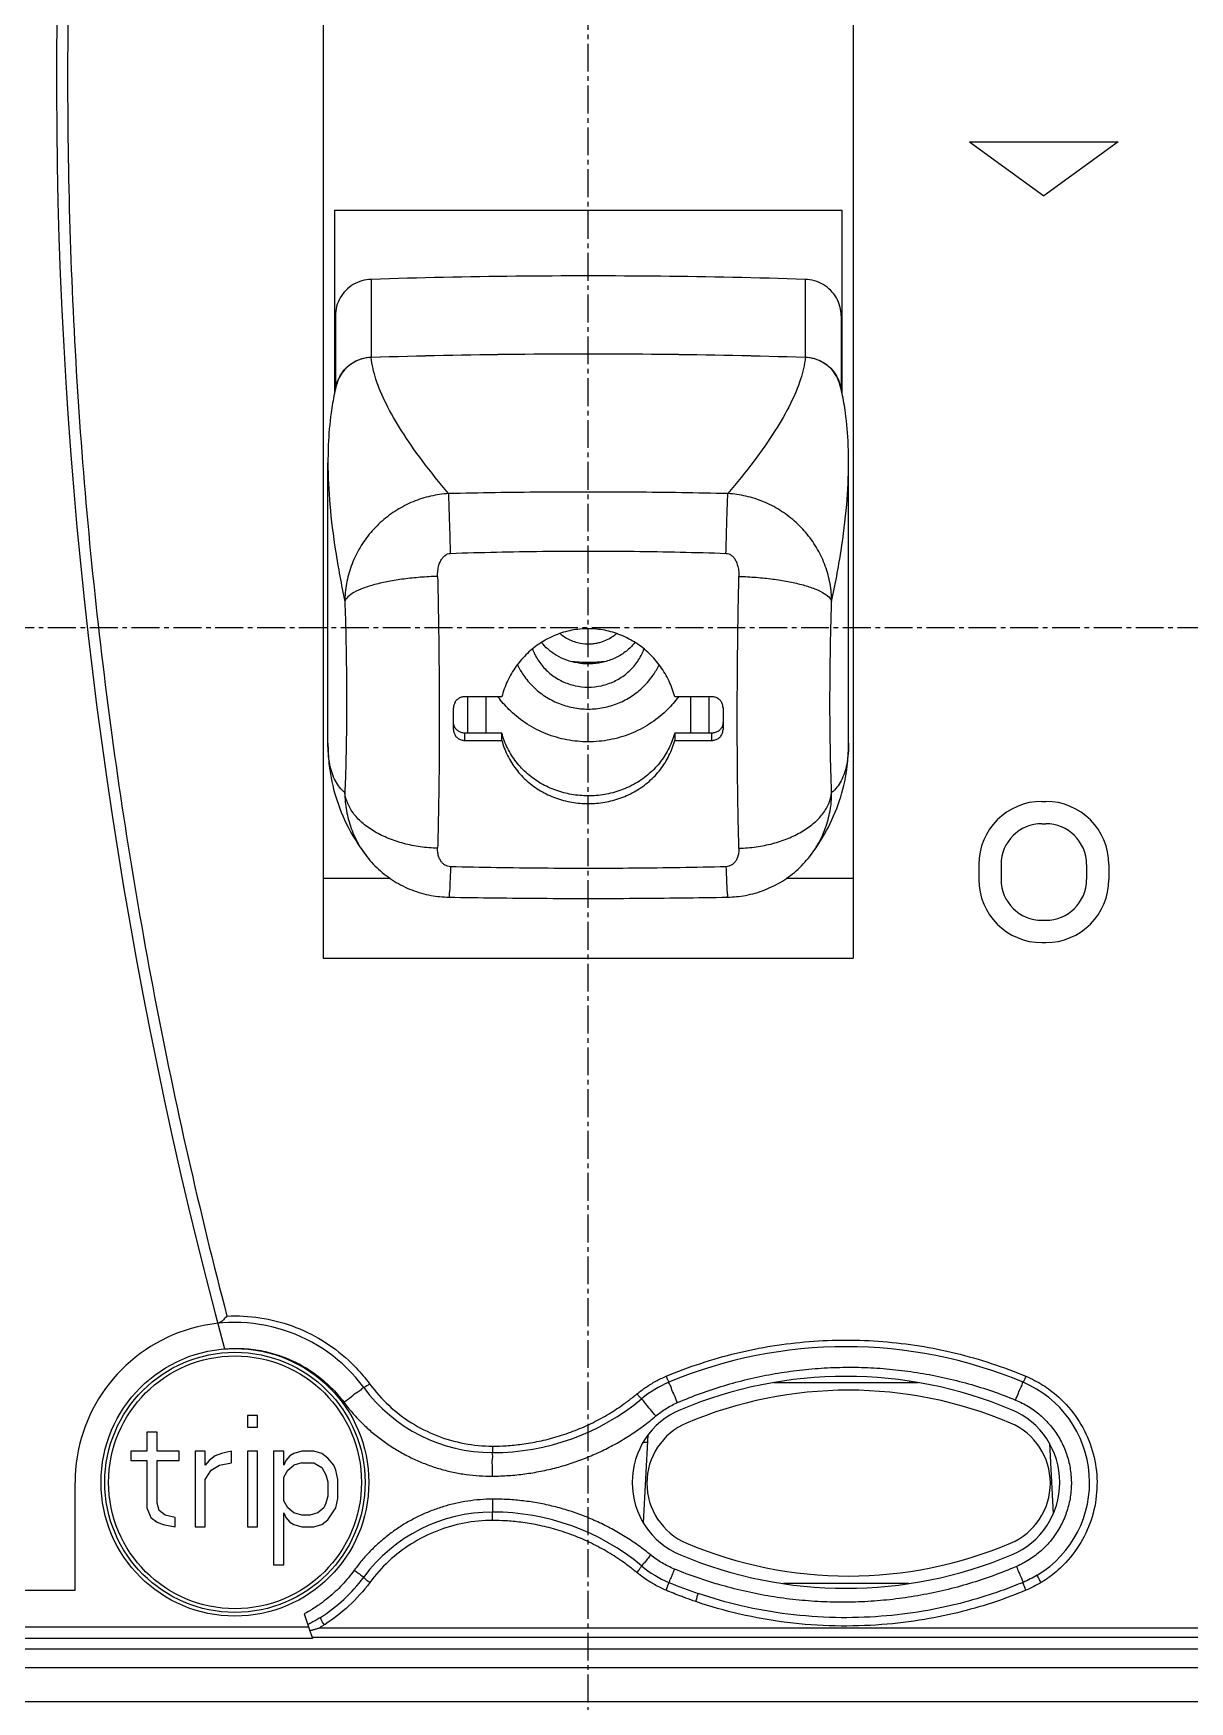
# Model space of a CAD drawing. Extents: x 0 to 193, y 0 to 226.
# Drawn here: x 96.36 to 127.45, y 82.15 to 127.03 of the extents above; entities that cross this region are included whole.
import ezdxf

# ---------------------------------------------------------------- set-up
doc = ezdxf.new("R2010")
doc.units = 0
doc.linetypes.add('AXES2', pattern=[1.125, 0.75, -0.125, 0.125, -0.125])
doc.layers.add('AXE', color=80, linetype='AXES2')

# ---------------------------------------------------------------- blocks, each defined once
blk = doc.blocks.new('trhgkjglyretgerdutdhjfkhg')
for p, q in [((8606.955, -2225.308), (8606.955, -2270.523)), ((8621.205, -2225.308), (8621.205, -2270.523)), ((8624.33, -2248.561), (8628.33, -2248.561)), ((8624.33, -2248.561), (8626.33, -2250.014)), ((8628.33, -2248.561), (8626.33, -2250.014)), ((8607.255, -2250.392), (8607.255, -2255.33)), ((8607.255, -2250.392), (8620.905, -2250.392)), ((8620.905, -2255.33), (8620.905, -2250.392)), ((8607.28, -2253.414), (8607.255, -2253.414)), ((8607.255, -2253.442), (8607.28, -2253.442)), ((8607.28, -2253.237), (8607.28, -2255.224)), ((8620.88, -2253.237), (8620.88, -2255.224)), ((8620.905, -2253.414), (8620.88, -2253.414)), ((8620.88, -2253.442), (8620.905, -2253.442)), ((8607.081, -2264.735), (8607.081, -2257.19)), ((8621.08, -2257.188), (8621.08, -2257.186)), ((8621.08, -2264.734), (8621.08, -2257.189)), ((8610.456, -2264.371), (8610.456, -2263.783)), ((8611.756, -2263.486), (8610.756, -2263.486)), ((8610.83, -2263.486), (8610.83, -2264.463)), ((8611.331, -2264.463), (8611.331, -2263.486)), ((8617.404, -2263.486), (8616.404, -2263.486)), ((8616.83, -2263.486), (8616.83, -2264.463)), ((8617.33, -2264.463), (8617.33, -2263.486)), ((8617.704, -2263.783), (8617.704, -2264.371)), ((8611.756, -2264.463), (8610.756, -2264.463)), ((8610.756, -2264.463), (8610.756, -2264.662)), ((8610.756, -2264.662), (8611.756, -2264.662)), ((8611.756, -2264.662), (8611.756, -2264.463)), ((8617.404, -2264.463), (8616.404, -2264.463)), ((8616.404, -2264.463), (8616.404, -2264.662)), ((8616.404, -2264.662), (8617.404, -2264.662)), ((8617.404, -2264.662), (8617.404, -2264.463)), ((8626.28, -2266.301), (8626.38, -2266.301)), ((8626.28, -2266.901), (8626.38, -2266.901)), ((8608.078, -2267.722), (8608.078, -2267.722)), ((8620.083, -2267.722), (8620.083, -2267.722)), ((8624.58, -2268.001), (8624.58, -2268.401)), ((8625.18, -2268.001), (8625.18, -2268.401)), ((8627.48, -2268.001), (8627.48, -2268.401)), ((8628.08, -2268.001), (8628.08, -2268.401)), ((8608.759, -2268.378), (8606.955, -2268.378)), ((8621.205, -2268.378), (8619.401, -2268.378)), ((8626.28, -2269.501), (8626.38, -2269.501)), ((8606.955, -2270.523), (8621.205, -2270.523)), ((8626.28, -2270.101), (8626.38, -2270.101)), ((8622.953, -2281.942), (8619.068, -2281.942)), ((8622.73, -2281.942), (8622.73, -2281.905)), ((8605.187, -2282.821), (8604.917, -2282.821)), ((8604.917, -2282.821), (8604.917, -2283.14)), ((8605.187, -2283.14), (8605.187, -2282.821)), ((8602.484, -2283.267), (8602.214, -2283.267)), ((8602.214, -2283.267), (8602.214, -2283.778)), ((8602.484, -2283.778), (8602.484, -2283.267)), ((8604.917, -2283.14), (8605.187, -2283.14)), ((8615.679, -2283.547), (8615.555, -2283.547)), ((8615.566, -2285.711), (8615.69, -2283.346)), ((8602.214, -2283.778), (8601.782, -2283.778)), ((8601.782, -2283.778), (8601.782, -2284.033)), ((8603.079, -2283.778), (8602.484, -2283.778)), ((8603.079, -2284.033), (8603.079, -2283.778)), ((8603.782, -2283.778), (8603.511, -2283.778)), ((8603.511, -2283.778), (8603.511, -2285.821)), ((8603.782, -2284.161), (8603.782, -2283.778)), ((8604.052, -2283.906), (8603.89, -2284.033)), ((8604.214, -2283.842), (8604.052, -2283.906)), ((8604.484, -2283.778), (8604.214, -2283.842)), ((8604.484, -2284.097), (8604.484, -2283.778)), ((8605.187, -2283.778), (8604.917, -2283.778)), ((8604.917, -2283.778), (8604.917, -2285.821)), ((8605.187, -2285.821), (8605.187, -2283.778)), ((8605.89, -2283.778), (8605.619, -2283.778)), ((8605.619, -2283.778), (8605.619, -2286.842)), ((8605.89, -2284.161), (8605.89, -2283.778)), ((8606.052, -2283.906), (8605.944, -2284.033)), ((8606.16, -2283.842), (8606.052, -2283.906)), ((8606.376, -2283.778), (8606.16, -2283.842)), ((8606.7, -2283.778), (8606.376, -2283.778)), ((8606.917, -2283.842), (8606.7, -2283.778)), ((8607.079, -2283.97), (8606.917, -2283.842)), ((8607.241, -2284.161), (8607.079, -2283.97)), ((8611.505, -2283.646), (8611.505, -2283.821)), ((8626.483, -2283.577), (8626.582, -2285.466)), ((8601.782, -2284.033), (8602.214, -2284.033)), ((8602.214, -2284.033), (8602.214, -2285.31)), ((8602.484, -2284.033), (8603.079, -2284.033)), ((8602.484, -2285.182), (8602.484, -2284.033)), ((8603.89, -2284.033), (8603.782, -2284.161)), ((8603.782, -2284.544), (8603.944, -2284.289)), ((8603.944, -2284.289), (8604.16, -2284.161)), ((8604.16, -2284.161), (8604.484, -2284.097)), ((8605.944, -2284.033), (8605.89, -2284.161)), ((8605.89, -2284.48), (8605.998, -2284.289)), ((8605.998, -2284.289), (8606.16, -2284.161)), ((8606.376, -2284.097), (8606.16, -2284.161)), ((8606.376, -2284.097), (8606.7, -2284.097)), ((8606.7, -2284.097), (8606.917, -2284.225)), ((8606.917, -2284.225), (8607.025, -2284.416)), ((8607.025, -2284.416), (8607.079, -2284.608)), ((8607.295, -2284.289), (8607.241, -2284.161)), ((8607.349, -2284.544), (8607.295, -2284.289)), ((8600.28, -2287.521), (8600.28, -2284.621)), ((8603.782, -2285.821), (8603.782, -2284.544)), ((8605.89, -2285.118), (8605.89, -2284.48)), ((8607.079, -2284.608), (8607.079, -2284.991)), ((8607.349, -2285.055), (8607.349, -2284.544)), ((8602.214, -2285.31), (8602.322, -2285.565)), ((8602.538, -2285.374), (8602.484, -2285.182)), ((8605.998, -2285.31), (8605.89, -2285.118)), ((8606.16, -2285.438), (8605.998, -2285.31)), ((8606.971, -2285.31), (8606.809, -2285.438)), ((8607.025, -2285.182), (8606.971, -2285.31)), ((8607.079, -2284.991), (8607.025, -2285.182)), ((8607.079, -2285.629), (8607.295, -2285.31)), ((8607.295, -2285.31), (8607.349, -2285.055)), ((8602.322, -2285.565), (8602.484, -2285.693)), ((8602.484, -2285.693), (8602.646, -2285.757)), ((8602.7, -2285.501), (8602.538, -2285.374)), ((8602.646, -2285.757), (8602.971, -2285.821)), ((8602.971, -2285.565), (8602.7, -2285.501)), ((8602.971, -2285.821), (8602.971, -2285.565)), ((8605.89, -2285.438), (8605.944, -2285.565)), ((8605.89, -2286.842), (8605.89, -2285.438)), ((8605.944, -2285.565), (8606.052, -2285.693)), ((8606.052, -2285.693), (8606.16, -2285.757)), ((8606.376, -2285.501), (8606.16, -2285.438)), ((8606.16, -2285.757), (8606.376, -2285.821)), ((8606.592, -2285.501), (8606.376, -2285.501)), ((8606.809, -2285.438), (8606.592, -2285.501)), ((8606.7, -2285.821), (8606.917, -2285.757)), ((8606.917, -2285.757), (8607.079, -2285.629)), ((8611.505, -2285.647), (8611.505, -2285.421)), ((8603.511, -2285.821), (8603.782, -2285.821)), ((8604.917, -2285.821), (8605.187, -2285.821)), ((8606.376, -2285.821), (8606.7, -2285.821)), ((8605.619, -2286.842), (8605.89, -2286.842)), ((8568.999, -2287.521), (8600.28, -2287.521)), ((8622.693, -2287.342), (8619.328, -2287.342)), ((8606.537, -2288.519), (8569.582, -2288.519)), ((8606.661, -2288.819), (8569.582, -2288.819)), ((8658.558, -2288.797), (8606.654, -2288.797)), ((8606.654, -2288.797), (8606.661, -2288.819)), ((8658.558, -2288.541), (8606.84, -2288.541)), ((8569.301, -2289.1), (8658.86, -2289.1)), ((8569.301, -2289.599), (8658.859, -2289.599)), ((8561.83, -2290.521), (8666.33, -2290.521))]:
    blk.add_line(p, q)
for centre, radius in [((8604.58, -2284.621), 3.6), ((8604.58, -2284.621), 3.5), ((8604.582, -2284.621), 3.4)]:
    blk.add_circle(centre, radius)
for centre, radius, start, end in [((8730.78, -2246.921), 131, 167.74789, 195.0927), ((8626.28, -2268.001), 1.7, 90, 180), ((8626.38, -2268.001), 1.7, 0, 90), ((8626.28, -2268.001), 1.1, 90, 180), ((8626.38, -2268.001), 1.1, 0, 90), ((8626.28, -2268.401), 1.7, 180, 270), ((8626.28, -2268.401), 1.1, 180, 270), ((8626.38, -2268.401), 1.1, 270, 0), ((8626.38, -2268.401), 1.7, 270, 0), ((8604.58, -2284.621), 4.3, 36.3718, 180), ((8621.01, -2293.271), 12.3, 67.2271, 112.7729), ((8611.505, -2279.521), 4.3, 216.3718, 270), ((8617.379, -2284.621), 2.919, 112.7729, 129.6671), ((8621.01, -2293.271), 11.5, 67.2271, 112.7729), ((8621.08, -2293.292), 11.15, 66.9971, 113.0029), ((8624.642, -2284.621), 2.919, 301.2321, 67.2271), ((8611.505, -2277.537), 6.284, 270, 309.6671), ((8617.379, -2284.621), 2.119, 112.7729, 247.2271), ((8617.408, -2284.642), 1.753, 113.0029, 246.9971), ((8624.753, -2284.642), 1.753, 293.0029, 66.9971), ((8624.642, -2284.621), 2.119, 292.7729, 67.2271), ((8611.505, -2289.721), 4.3, 90, 143.6282), ((8611.505, -2291.704), 6.284, 50.3329, 90), ((8621.01, -2275.971), 11.5, 247.2271, 292.7729), ((8621.08, -2275.992), 11.15, 246.9971, 293.0029), ((8617.379, -2284.621), 2.919, 230.3329, 247.2271), ((8604.58, -2284.621), 4.3, 302.27, 323.6282), ((8621.01, -2275.971), 12.3, 247.2271, 251.1412), ((8730.78, -2246.921), 131, 198.34937, 198.64294)]:
    blk.add_arc(centre, radius, start, end)
for points, knots in [([(8603.006, -2219.377), (8602.391, -2222.239), (8601.354, -2227.998), (8600.381, -2236.709), (8599.991, -2245.448), (8600.185, -2254.191), (8600.963, -2262.913), (8602.325, -2271.588), (8603.621, -2277.308), (8604.366, -2280.148)], [0, 0, 0, 0, 8.784619, 17.538219, 26.275587, 35.009909, 43.755075, 52.525371, 61.333757, 61.333757, 61.333757, 61.333757]), ([(8608.248, -2252.257), (8608.162, -2252.259), (8607.992, -2252.286), (8607.756, -2252.389), (8607.554, -2252.547), (8607.4, -2252.75), (8607.302, -2252.985), (8607.28, -2253.153), (8607.28, -2253.237)], [0, 0, 0, 0, 0.25612, 0.510972, 0.764267, 1.016285, 1.267624, 1.519346, 1.519346, 1.519346, 1.519346]), ([(8619.913, -2252.257), (8618.617, -2252.216), (8616.025, -2252.161), (8612.136, -2252.161), (8609.543, -2252.216), (8608.248, -2252.257)], [0, 0, 0, 0, 3.888918, 7.777655, 11.666573, 11.666573, 11.666573, 11.666573]), ([(8608.248, -2254.35), (8608.248, -2254.117), (8608.248, -2253.652), (8608.248, -2252.954), (8608.248, -2252.489), (8608.248, -2252.257)], [0, 0, 0, 0, 0.69768, 1.39536, 2.093039, 2.093039, 2.093039, 2.093039]), ([(8619.912, -2252.257), (8619.912, -2252.489), (8619.912, -2252.954), (8619.912, -2253.652), (8619.912, -2254.117), (8619.912, -2254.35)], [0, 0, 0, 0, 0.69768, 1.39536, 2.093039, 2.093039, 2.093039, 2.093039]), ([(8620.88, -2253.237), (8620.88, -2253.153), (8620.858, -2252.985), (8620.761, -2252.75), (8620.606, -2252.547), (8620.404, -2252.389), (8620.168, -2252.286), (8619.998, -2252.259), (8619.913, -2252.257)], [0, 0, 0, 0, 0.251704, 0.503032, 0.755046, 1.008344, 1.263208, 1.519346, 1.519346, 1.519346, 1.519346]), ([(8608.244, -2254.359), (8608.171, -2254.362), (8608.025, -2254.382), (8607.82, -2254.459), (8607.636, -2254.577), (8607.483, -2254.731), (8607.373, -2254.907), (8607.327, -2255.034), (8607.311, -2255.094)], [0, 0, 0, 0, 0.219299, 0.437104, 0.653534, 0.86884, 1.083438, 1.27096, 1.27096, 1.27096, 1.27096]), ([(8607.313, -2255.081), (8607.335, -2255), (8607.4, -2254.843), (8607.554, -2254.64), (8607.756, -2254.482), (8607.992, -2254.379), (8608.162, -2254.352), (8608.248, -2254.35)], [0, 0, 0, 0, 0.251319, 0.503323, 0.756613, 1.011467, 1.267595, 1.267595, 1.267595, 1.267595]), ([(8619.916, -2254.359), (8618.62, -2254.319), (8616.026, -2254.265), (8612.134, -2254.265), (8609.541, -2254.319), (8608.244, -2254.359)], [0, 0, 0, 0, 3.891349, 7.782772, 11.674143, 11.674143, 11.674143, 11.674143]), ([(8610.326, -2258.021), (8610.083, -2257.734), (8609.641, -2257.186), (8609.073, -2256.378), (8608.648, -2255.645), (8608.365, -2254.984), (8608.264, -2254.557), (8608.245, -2254.359)], [0, 0, 0, 0, 1.129232, 2.113266, 2.956934, 3.668569, 4.263125, 4.263125, 4.263125, 4.263125]), ([(8608.248, -2254.35), (8609.543, -2254.309), (8612.136, -2254.254), (8616.025, -2254.254), (8618.617, -2254.309), (8619.913, -2254.35)], [0, 0, 0, 0, 3.888958, 7.777734, 11.666692, 11.666692, 11.666692, 11.666692]), ([(8619.917, -2254.359), (8619.897, -2254.557), (8619.796, -2254.984), (8619.513, -2255.645), (8619.087, -2256.378), (8618.52, -2257.186), (8618.077, -2257.734), (8617.834, -2258.021)], [0, 0, 0, 0, 0.594657, 1.306293, 2.149963, 3.133999, 4.263355, 4.263355, 4.263355, 4.263355]), ([(8619.913, -2254.35), (8619.998, -2254.352), (8620.168, -2254.379), (8620.404, -2254.482), (8620.606, -2254.64), (8620.761, -2254.843), (8620.826, -2255), (8620.847, -2255.081)], [0, 0, 0, 0, 0.25611, 0.510953, 0.764239, 1.016247, 1.267577, 1.267577, 1.267577, 1.267577]), ([(8620.849, -2255.094), (8620.834, -2255.034), (8620.787, -2254.907), (8620.677, -2254.731), (8620.524, -2254.577), (8620.341, -2254.459), (8620.135, -2254.382), (8619.99, -2254.362), (8619.916, -2254.359)], [0, 0, 0, 0, 0.187521, 0.402119, 0.617425, 0.833855, 1.05166, 1.270981, 1.270981, 1.270981, 1.270981]), ([(8607.256, -2255.327), (8607.219, -2255.499), (8607.14, -2255.958), (8607.089, -2256.582), (8607.081, -2257.03), (8607.081, -2257.189)], [0, 0, 0, 0, 0.527987, 1.396774, 1.873515, 1.873515, 1.873515, 1.873515]), ([(8621.08, -2257.187), (8621.08, -2257.028), (8621.071, -2256.58), (8621.021, -2255.956), (8620.942, -2255.498), (8620.904, -2255.326)], [0, 0, 0, 0, 0.476842, 1.344774, 1.872272, 1.872272, 1.872272, 1.872272]), ([(8607.081, -2257.189), (8607.081, -2257.566), (8607.121, -2258.36), (8607.278, -2259.609), (8607.44, -2260.474), (8607.535, -2260.927)], [0, 0, 0, 0, 1.1302, 2.382865, 3.77156, 3.77156, 3.77156, 3.77156]), ([(8620.625, -2260.927), (8620.721, -2260.474), (8620.883, -2259.608), (8621.04, -2258.36), (8621.08, -2257.565), (8621.08, -2257.188)], [0, 0, 0, 0, 1.388569, 2.64124, 3.771452, 3.771452, 3.771452, 3.771452]), ([(8610.326, -2258.021), (8610.163, -2258.031), (8609.837, -2258.077), (8609.365, -2258.228), (8608.924, -2258.454), (8608.526, -2258.75), (8608.182, -2259.107), (8607.902, -2259.515), (8607.694, -2259.964), (8607.566, -2260.439), (8607.536, -2260.765), (8607.535, -2260.927)], [0, 0, 0, 0, 0.491164, 0.983883, 1.477785, 1.971462, 2.46483, 2.958319, 3.450422, 3.941132, 4.42768, 4.42768, 4.42768, 4.42768]), ([(8617.834, -2258.021), (8617, -2258.002), (8615.332, -2257.977), (8612.829, -2257.977), (8611.16, -2258.002), (8610.326, -2258.021)], [0, 0, 0, 0, 2.502723, 5.005482, 7.508204, 7.508204, 7.508204, 7.508204]), ([(8610.377, -2259.628), (8610.374, -2259.501), (8610.368, -2259.259), (8610.358, -2258.917), (8610.349, -2258.617), (8610.341, -2258.366), (8610.334, -2258.173), (8610.329, -2258.065), (8610.326, -2258.021)], [0, 0, 0, 0, 0.381532, 0.724782, 1.027538, 1.281396, 1.476774, 1.607125, 1.607125, 1.607125, 1.607125]), ([(8617.783, -2259.628), (8617.786, -2259.499), (8617.793, -2259.257), (8617.802, -2258.915), (8617.811, -2258.616), (8617.82, -2258.366), (8617.827, -2258.173), (8617.832, -2258.065), (8617.834, -2258.021)], [0, 0, 0, 0, 0.385203, 0.726833, 1.028239, 1.281612, 1.476865, 1.607121, 1.607121, 1.607121, 1.607121]), ([(8620.625, -2260.927), (8620.625, -2260.765), (8620.595, -2260.439), (8620.467, -2259.964), (8620.259, -2259.515), (8619.978, -2259.107), (8619.634, -2258.75), (8619.235, -2258.454), (8618.794, -2258.227), (8618.324, -2258.077), (8617.997, -2258.031), (8617.834, -2258.021)], [0, 0, 0, 0, 0.485717, 0.976523, 1.468878, 1.962687, 2.456353, 2.950217, 3.444102, 3.936512, 4.426636, 4.426636, 4.426636, 4.426636]), ([(8610.029, -2260.248), (8610.028, -2260.195), (8610.032, -2260.094), (8610.06, -2259.956), (8610.102, -2259.845), (8610.154, -2259.757), (8610.217, -2259.687), (8610.293, -2259.64), (8610.351, -2259.629), (8610.377, -2259.628)], [0, 0, 0, 0, 0.161065, 0.3013534, 0.4191599, 0.5163866, 0.6052558, 0.6995118, 0.7790677, 0.7790677, 0.7790677, 0.7790677]), ([(8610.377, -2259.628), (8611.2, -2259.601), (8612.846, -2259.565), (8615.315, -2259.565), (8616.961, -2259.601), (8617.783, -2259.628)], [0, 0, 0, 0, 2.468898, 4.937873, 7.406771, 7.406771, 7.406771, 7.406771]), ([(8617.783, -2259.628), (8617.81, -2259.629), (8617.869, -2259.641), (8617.945, -2259.689), (8618.008, -2259.759), (8618.06, -2259.847), (8618.101, -2259.959), (8618.128, -2260.095), (8618.133, -2260.195), (8618.132, -2260.248)], [0, 0, 0, 0, 0.0810268, 0.1765034, 0.2651406, 0.3626497, 0.4802444, 0.6196479, 0.7785769, 0.7785769, 0.7785769, 0.7785769]), ([(8610.029, -2260.248), (8609.873, -2260.253), (8609.57, -2260.269), (8609.13, -2260.315), (8608.723, -2260.379), (8608.358, -2260.459), (8608.044, -2260.555), (8607.796, -2260.664), (8607.62, -2260.779), (8607.547, -2260.88), (8607.535, -2260.927)], [0, 0, 0, 0, 0.466326, 0.912058, 1.324926, 1.702658, 2.033233, 2.306372, 2.513872, 2.660628, 2.660628, 2.660628, 2.660628]), ([(8610.029, -2260.248), (8610.037, -2260.609), (8610.052, -2261.337), (8610.066, -2262.432), (8610.074, -2263.527), (8610.074, -2264.603), (8610.067, -2265.641), (8610.052, -2266.623), (8610.037, -2267.257), (8610.029, -2267.562)], [0, 0, 0, 0, 1.082535, 2.184219, 3.285557, 4.36753, 5.411454, 6.399322, 7.314122, 7.314122, 7.314122, 7.314122]), ([(8618.132, -2267.561), (8618.123, -2267.257), (8618.108, -2266.623), (8618.094, -2265.641), (8618.087, -2264.603), (8618.087, -2263.527), (8618.094, -2262.432), (8618.109, -2261.337), (8618.123, -2260.609), (8618.132, -2260.248)], [0, 0, 0, 0, 0.914414, 1.902283, 2.946208, 4.02818, 5.129519, 6.231202, 7.31421, 7.31421, 7.31421, 7.31421]), ([(8618.132, -2260.248), (8618.287, -2260.253), (8618.591, -2260.269), (8619.03, -2260.315), (8619.438, -2260.379), (8619.803, -2260.459), (8620.116, -2260.555), (8620.365, -2260.664), (8620.54, -2260.779), (8620.614, -2260.88), (8620.625, -2260.927)], [0, 0, 0, 0, 0.466325, 0.912056, 1.324924, 1.702656, 2.03323, 2.306369, 2.51387, 2.660616, 2.660616, 2.660616, 2.660616]), ([(8607.535, -2260.927), (8607.545, -2261.224), (8607.562, -2261.821), (8607.577, -2262.719), (8607.582, -2263.61), (8607.577, -2264.474), (8607.562, -2265.289), (8607.545, -2265.814), (8607.535, -2266.065)], [0, 0, 0, 0, 0.889013, 1.793774, 2.692359, 3.563073, 4.38491, 5.13867, 5.13867, 5.13867, 5.13867]), ([(8620.625, -2266.064), (8620.615, -2265.814), (8620.598, -2265.289), (8620.583, -2264.474), (8620.578, -2263.61), (8620.584, -2262.719), (8620.599, -2261.821), (8620.616, -2261.223), (8620.625, -2260.927)], [0, 0, 0, 0, 0.753084, 1.574921, 2.445635, 3.34422, 4.248982, 5.138793, 5.138793, 5.138793, 5.138793]), ([(8614.08, -2261.656), (8613.932, -2261.656), (8613.632, -2261.685), (8613.198, -2261.815), (8612.793, -2262.026), (8612.433, -2262.311), (8612.131, -2262.659), (8611.898, -2263.054), (8611.794, -2263.34), (8611.756, -2263.486)], [0, 0, 0, 0, 0.444505, 0.897255, 1.350445, 1.806726, 2.266545, 2.725269, 3.175168, 3.175168, 3.175168, 3.175168]), ([(8613.322, -2261.785), (8613.36, -2261.818), (8613.489, -2261.915), (8613.742, -2262.032), (8613.968, -2262.065), (8614.081, -2262.065)], [0, 0, 0, 0, 0.1485949, 0.4853072, 0.823392, 0.823392, 0.823392, 0.823392]), ([(8616.404, -2263.486), (8616.367, -2263.342), (8616.264, -2263.056), (8616.032, -2262.662), (8615.73, -2262.314), (8615.37, -2262.028), (8614.964, -2261.815), (8614.529, -2261.685), (8614.229, -2261.656), (8614.08, -2261.656)], [0, 0, 0, 0, 0.446337, 0.90368, 1.363852, 1.821473, 2.276269, 2.730345, 3.17517, 3.17517, 3.17517, 3.17517]), ([(8614.419, -2262.015), (8614.478, -2261.997), (8614.594, -2261.951), (8614.733, -2261.869), (8614.811, -2261.809), (8614.839, -2261.785)], [0, 0, 0, 0, 0.1862271, 0.3719959, 0.4820704, 0.4820704, 0.4820704, 0.4820704]), ([(8612.579, -2262.201), (8612.597, -2262.249), (8612.663, -2262.403), (8612.819, -2262.646), (8613.075, -2262.896), (8613.381, -2263.085), (8613.721, -2263.201), (8613.961, -2263.228), (8614.08, -2263.228)], [0, 0, 0, 0, 0.150841, 0.504044, 0.858793, 1.215081, 1.572599, 1.930797, 1.930797, 1.930797, 1.930797]), ([(8614.08, -2262.603), (8613.982, -2262.603), (8613.785, -2262.586), (8613.498, -2262.512), (8613.231, -2262.387), (8613.003, -2262.223), (8612.876, -2262.091), (8612.823, -2262.025)], [0, 0, 0, 0, 0.294307, 0.590256, 0.884542, 1.174096, 1.428911, 1.428911, 1.428911, 1.428911]), ([(8614.08, -2262.064), (8614.118, -2262.064), (8614.195, -2262.061), (8614.308, -2262.044), (8614.382, -2262.026), (8614.419, -2262.015)], [0, 0, 0, 0, 0.1143712, 0.2286993, 0.3429397, 0.3429397, 0.3429397, 0.3429397]), ([(8615.337, -2262.025), (8615.31, -2262.059), (8615.246, -2262.131), (8615.137, -2262.234), (8615.008, -2262.331), (8614.867, -2262.415), (8614.718, -2262.484), (8614.562, -2262.538), (8614.403, -2262.576), (8614.242, -2262.598), (8614.134, -2262.603), (8614.08, -2262.603)], [0, 0, 0, 0, 0.13061, 0.288555, 0.449937, 0.61369, 0.778656, 0.943038, 1.106421, 1.268912, 1.430199, 1.430199, 1.430199, 1.430199]), ([(8614.08, -2263.228), (8614.2, -2263.228), (8614.439, -2263.201), (8614.78, -2263.085), (8615.086, -2262.896), (8615.341, -2262.646), (8615.497, -2262.403), (8615.564, -2262.249), (8615.582, -2262.202)], [0, 0, 0, 0, 0.358198, 0.715716, 1.072004, 1.426753, 1.779956, 1.930696, 1.930696, 1.930696, 1.930696]), ([(8612.175, -2262.624), (8612.22, -2262.721), (8612.342, -2262.932), (8612.586, -2263.224), (8612.906, -2263.481), (8613.271, -2263.672), (8613.668, -2263.79), (8613.943, -2263.817), (8614.08, -2263.817)], [0, 0, 0, 0, 0.321522, 0.727788, 1.135642, 1.545168, 1.956257, 2.368628, 2.368628, 2.368628, 2.368628]), ([(8614.08, -2263.817), (8614.218, -2263.817), (8614.493, -2263.79), (8614.889, -2263.672), (8615.254, -2263.481), (8615.574, -2263.224), (8615.819, -2262.932), (8615.94, -2262.721), (8615.986, -2262.624)], [0, 0, 0, 0, 0.412386, 0.823485, 1.233018, 1.640874, 2.047138, 2.368575, 2.368575, 2.368575, 2.368575]), ([(8610.497, -2263.634), (8610.486, -2263.652), (8610.465, -2263.7), (8610.456, -2263.752), (8610.456, -2263.783)], [0, 0, 0, 0, 0.0625015, 0.1551995, 0.1551995, 0.1551995, 0.1551995]), ([(8610.756, -2263.486), (8610.725, -2263.486), (8610.662, -2263.496), (8610.577, -2263.538), (8610.525, -2263.591), (8610.502, -2263.625), (8610.497, -2263.634)], [0, 0, 0, 0, 0.0935444, 0.1876523, 0.2809224, 0.3120724, 0.3120724, 0.3120724, 0.3120724]), ([(8616.47, -2263.536), (8616.38, -2263.653), (8616.152, -2263.906), (8615.731, -2264.236), (8615.216, -2264.5), (8614.659, -2264.663), (8614.08, -2264.717), (8613.502, -2264.663), (8612.945, -2264.5), (8612.429, -2264.236), (8612.009, -2263.906), (8611.781, -2263.653), (8611.69, -2263.536)], [0, 0, 0, 0, 0.443373, 1.017674, 1.593561, 2.170669, 2.748457, 3.326246, 3.903358, 4.479252, 5.053562, 5.49696, 5.49696, 5.49696, 5.49696]), ([(8617.704, -2263.783), (8617.704, -2263.752), (8617.694, -2263.689), (8617.651, -2263.605), (8617.583, -2263.538), (8617.498, -2263.495), (8617.435, -2263.486), (8617.404, -2263.486)], [0, 0, 0, 0, 0.0926518, 0.1862386, 0.2795335, 0.3734709, 0.4670129, 0.4670129, 0.4670129, 0.4670129]), ([(8610.497, -2264.318), (8610.486, -2264.301), (8610.465, -2264.254), (8610.456, -2264.203), (8610.456, -2264.173)], [0, 0, 0, 0, 0.0614636, 0.1524317, 0.1524317, 0.1524317, 0.1524317]), ([(8617.704, -2264.173), (8617.704, -2264.203), (8617.696, -2264.254), (8617.674, -2264.301), (8617.664, -2264.318)], [0, 0, 0, 0, 0.0912522, 0.152712, 0.152712, 0.152712, 0.152712]), ([(8610.456, -2264.371), (8610.456, -2264.401), (8610.466, -2264.463), (8610.51, -2264.545), (8610.578, -2264.611), (8610.663, -2264.652), (8610.725, -2264.662), (8610.756, -2264.662)], [0, 0, 0, 0, 0.0911569, 0.1832129, 0.2753921, 0.3688217, 0.4623011, 0.4623011, 0.4623011, 0.4623011]), ([(8610.756, -2264.463), (8610.725, -2264.463), (8610.662, -2264.453), (8610.578, -2264.412), (8610.525, -2264.361), (8610.502, -2264.327), (8610.497, -2264.318)], [0, 0, 0, 0, 0.0936343, 0.1870805, 0.2791435, 0.3098157, 0.3098157, 0.3098157, 0.3098157]), ([(8616.404, -2264.463), (8616.367, -2264.6), (8616.266, -2264.87), (8616.036, -2265.241), (8615.732, -2265.564), (8615.367, -2265.826), (8614.958, -2266.015), (8614.52, -2266.129), (8614.074, -2266.165), (8613.632, -2266.127), (8613.204, -2266.015), (8612.802, -2265.83), (8612.438, -2265.572), (8612.13, -2265.249), (8611.896, -2264.874), (8611.793, -2264.601), (8611.756, -2264.463)], [0, 0, 0, 0, 0.424214, 0.859548, 1.303264, 1.745291, 2.199116, 2.647913, 3.095021, 3.536784, 3.972702, 4.415664, 4.855625, 5.303267, 5.744832, 6.173143, 6.173143, 6.173143, 6.173143]), ([(8611.756, -2264.662), (8611.794, -2264.801), (8611.896, -2265.074), (8612.128, -2265.447), (8612.432, -2265.77), (8612.793, -2266.03), (8613.199, -2266.221), (8613.633, -2266.335), (8613.932, -2266.361), (8614.08, -2266.361)], [0, 0, 0, 0, 0.431183, 0.869103, 1.310001, 1.752309, 2.197666, 2.647917, 3.092304, 3.092304, 3.092304, 3.092304]), ([(8614.08, -2266.361), (8614.228, -2266.361), (8614.527, -2266.335), (8614.96, -2266.221), (8615.365, -2266.032), (8615.726, -2265.773), (8616.03, -2265.451), (8616.263, -2265.077), (8616.367, -2264.802), (8616.404, -2264.662)], [0, 0, 0, 0, 0.444069, 0.893015, 1.336831, 1.777888, 2.21847, 2.657697, 3.092299, 3.092299, 3.092299, 3.092299]), ([(8617.664, -2264.318), (8617.658, -2264.327), (8617.636, -2264.361), (8617.583, -2264.412), (8617.498, -2264.454), (8617.435, -2264.463), (8617.404, -2264.463)], [0, 0, 0, 0, 0.0306608, 0.1227574, 0.2162544, 0.309535, 0.309535, 0.309535, 0.309535]), ([(8617.404, -2264.662), (8617.435, -2264.662), (8617.498, -2264.652), (8617.583, -2264.611), (8617.651, -2264.545), (8617.694, -2264.463), (8617.704, -2264.401), (8617.704, -2264.371)], [0, 0, 0, 0, 0.0934818, 0.1870805, 0.2792342, 0.371099, 0.4623012, 0.4623012, 0.4623012, 0.4623012]), ([(8607.535, -2266.065), (8607.432, -2265.98), (8607.25, -2265.743), (8607.105, -2265.277), (8607.081, -2264.928), (8607.081, -2264.736)], [0, 0, 0, 0, 0.402127, 0.869328, 1.444983, 1.444983, 1.444983, 1.444983]), ([(8607.081, -2264.795), (8607.083, -2264.98), (8607.112, -2265.447), (8607.269, -2266.196), (8607.598, -2266.997), (8607.908, -2267.491), (8608.078, -2267.722)], [0, 0, 0, 0, 0.55569, 1.400932, 2.280668, 3.14092, 3.14092, 3.14092, 3.14092]), ([(8620.083, -2267.722), (8620.253, -2267.491), (8620.562, -2266.997), (8620.892, -2266.195), (8621.049, -2265.446), (8621.077, -2264.979), (8621.08, -2264.794)], [0, 0, 0, 0, 0.859821, 1.740253, 2.586101, 3.142193, 3.142193, 3.142193, 3.142193]), ([(8621.08, -2264.735), (8621.08, -2264.927), (8621.056, -2265.276), (8620.911, -2265.742), (8620.729, -2265.979), (8620.625, -2266.064)], [0, 0, 0, 0, 0.575585, 1.042783, 1.444948, 1.444948, 1.444948, 1.444948]), ([(8610.029, -2267.562), (8609.873, -2267.558), (8609.567, -2267.533), (8609.125, -2267.444), (8608.715, -2267.31), (8608.346, -2267.132), (8608.028, -2266.912), (8607.775, -2266.657), (8607.602, -2266.372), (8607.546, -2266.165), (8607.535, -2266.064)], [0, 0, 0, 0, 0.467214, 0.919411, 1.348959, 1.759099, 2.144205, 2.501696, 2.830336, 3.133839, 3.133839, 3.133839, 3.133839]), ([(8607.535, -2266.065), (8607.536, -2266.229), (8607.565, -2266.558), (8607.693, -2267.033), (8607.874, -2267.421), (8608.019, -2267.641), (8608.078, -2267.722)], [0, 0, 0, 0, 0.492198, 0.983366, 1.470801, 1.770408, 1.770408, 1.770408, 1.770408]), ([(8618.132, -2267.562), (8618.287, -2267.558), (8618.594, -2267.533), (8619.036, -2267.444), (8619.446, -2267.31), (8619.815, -2267.132), (8620.132, -2266.912), (8620.385, -2266.657), (8620.559, -2266.372), (8620.615, -2266.165), (8620.625, -2266.064)], [0, 0, 0, 0, 0.467215, 0.919412, 1.348961, 1.759101, 2.144207, 2.501698, 2.830338, 3.133864, 3.133864, 3.133864, 3.133864]), ([(8620.083, -2267.722), (8620.142, -2267.641), (8620.286, -2267.421), (8620.468, -2267.033), (8620.595, -2266.557), (8620.625, -2266.229), (8620.625, -2266.064)], [0, 0, 0, 0, 0.299739, 0.786925, 1.278014, 1.771095, 1.771095, 1.771095, 1.771095]), ([(8608.078, -2267.722), (8608.081, -2267.726), (8608.188, -2267.871), (8608.429, -2268.138), (8608.854, -2268.461), (8609.333, -2268.7), (8609.833, -2268.841), (8610.172, -2268.875), (8610.333, -2268.878)], [0, 0, 0, 0, 0.013877, 0.542383, 1.07235, 1.60501, 2.140253, 2.621736, 2.621736, 2.621736, 2.621736]), ([(8610.377, -2268.059), (8610.351, -2268.058), (8610.294, -2268.049), (8610.217, -2268.012), (8610.153, -2267.956), (8610.101, -2267.886), (8610.06, -2267.797), (8610.032, -2267.686), (8610.028, -2267.605), (8610.029, -2267.562)], [0, 0, 0, 0, 0.080404, 0.1708591, 0.2499662, 0.3331538, 0.4304137, 0.5439252, 0.6733914, 0.6733914, 0.6733914, 0.6733914]), ([(8618.132, -2267.561), (8618.133, -2267.605), (8618.128, -2267.687), (8618.1, -2267.799), (8618.058, -2267.888), (8618.006, -2267.958), (8617.941, -2268.013), (8617.866, -2268.049), (8617.809, -2268.058), (8617.783, -2268.059)], [0, 0, 0, 0, 0.1312017, 0.2454478, 0.3429358, 0.4259673, 0.5054034, 0.5948228, 0.6737852, 0.6737852, 0.6737852, 0.6737852]), ([(8617.828, -2268.878), (8617.99, -2268.875), (8618.33, -2268.841), (8618.831, -2268.698), (8619.309, -2268.459), (8619.733, -2268.137), (8619.973, -2267.87), (8620.08, -2267.725), (8620.083, -2267.722)], [0, 0, 0, 0, 0.485707, 1.020462, 1.552542, 2.081869, 2.609734, 2.621678, 2.621678, 2.621678, 2.621678]), ([(8610.377, -2268.059), (8610.374, -2268.154), (8610.369, -2268.328), (8610.356, -2268.547), (8610.356, -2268.73), (8610.333, -2268.801), (8610.344, -2268.88), (8610.333, -2268.878)], [0, 0, 0, 0, 0.2877023, 0.5138159, 0.6815845, 0.7856817, 0.8210586, 0.8210586, 0.8210586, 0.8210586]), ([(8617.783, -2268.059), (8616.96, -2268.08), (8615.315, -2268.107), (8612.846, -2268.107), (8611.2, -2268.08), (8610.377, -2268.059)], [0, 0, 0, 0, 2.468674, 4.937649, 7.406323, 7.406323, 7.406323, 7.406323]), ([(8617.783, -2268.059), (8617.786, -2268.154), (8617.791, -2268.327), (8617.804, -2268.546), (8617.804, -2268.73), (8617.827, -2268.801), (8617.816, -2268.881), (8617.828, -2268.878)], [0, 0, 0, 0, 0.285109, 0.5125566, 0.6812385, 0.7856127, 0.8210576, 0.8210576, 0.8210576, 0.8210576]), ([(8610.333, -2268.878), (8611.161, -2268.893), (8612.832, -2268.913), (8615.331, -2268.913), (8617.001, -2268.893), (8617.828, -2268.878)], [0, 0, 0, 0, 2.484794, 5.014654, 7.495422, 7.495422, 7.495422, 7.495422]), ([(8604.366, -2280.148), (8604.334, -2280.181), (8604.278, -2280.24), (8604.206, -2280.306), (8604.159, -2280.341), (8604.139, -2280.343)], [0, 0, 0, 0, 0.1385935, 0.241239, 0.3015155, 0.3015155, 0.3015155, 0.3015155]), ([(8604.366, -2280.148), (8604.661, -2280.134), (8605.258, -2280.164), (8606.125, -2280.385), (8606.935, -2280.773), (8607.567, -2281.25), (8607.905, -2281.606), (8608.028, -2281.752)], [0, 0, 0, 0, 0.88722, 1.778182, 2.66895, 3.562949, 4.136829, 4.136829, 4.136829, 4.136829]), ([(8616.172, -2281.768), (8616.784, -2281.511), (8618.048, -2281.095), (8620.016, -2280.78), (8622.006, -2280.78), (8623.974, -2281.095), (8625.237, -2281.512), (8625.849, -2281.768)], [0, 0, 0, 0, 1.990472, 3.973668, 5.954454, 7.93729, 9.926485, 9.926485, 9.926485, 9.926485]), ([(8604.29, -2281.031), (8604.38, -2281.023), (8604.557, -2281.014), (8604.821, -2281.019), (8605.081, -2281.044), (8605.339, -2281.087), (8605.594, -2281.149), (8605.843, -2281.229), (8606.087, -2281.327), (8606.322, -2281.442), (8606.549, -2281.575), (8606.766, -2281.723), (8606.971, -2281.887), (8607.164, -2282.066), (8607.344, -2282.258), (8607.455, -2282.395), (8607.507, -2282.465)], [0, 0, 0, 0, 0.269793, 0.530879, 0.792147, 1.053598, 1.315232, 1.577048, 1.839046, 2.101224, 2.36358, 2.626111, 2.888815, 3.151687, 3.414724, 3.67792, 3.67792, 3.67792, 3.67792]), ([(8616.479, -2282.476), (8616.682, -2282.388), (8617.095, -2282.225), (8617.726, -2282.014), (8618.369, -2281.841), (8619.021, -2281.704), (8619.68, -2281.604), (8620.344, -2281.542), (8621.01, -2281.518), (8621.678, -2281.532), (8622.343, -2281.584), (8623.005, -2281.673), (8623.661, -2281.8), (8624.309, -2281.964), (8624.948, -2282.164), (8625.365, -2282.321), (8625.571, -2282.406)], [0, 0, 0, 0, 0.664839, 1.330024, 1.995534, 2.661364, 3.3275, 3.993935, 4.660663, 5.327681, 5.994988, 6.662585, 7.330478, 7.998669, 8.667178, 9.336012, 9.336012, 9.336012, 9.336012]), ([(8607.507, -2282.465), (8607.575, -2282.414), (8607.699, -2282.327), (8607.869, -2282.181), (8607.97, -2282.148), (8608.033, -2282.057), (8608.043, -2282.071)], [0, 0, 0, 0, 0.2544756, 0.4702093, 0.61436, 0.665006, 0.665006, 0.665006, 0.665006]), ([(8608.204, -2281.976), (8608.178, -2281.994), (8608.131, -2282.029), (8608.086, -2282.05), (8608.048, -2282.078), (8608.043, -2282.071)], [0, 0, 0, 0, 0.0940344, 0.1619074, 0.1880515, 0.1880515, 0.1880515, 0.1880515]), ([(8608.204, -2281.976), (8608.355, -2282.181), (8608.698, -2282.566), (8609.31, -2283.037), (8610, -2283.385), (8610.74, -2283.598), (8611.251, -2283.645), (8611.505, -2283.646)], [0, 0, 0, 0, 0.766129, 1.53478, 2.304087, 3.070477, 3.832737, 3.832737, 3.832737, 3.832737]), ([(8615.634, -2282.059), (8615.676, -2282.031), (8615.805, -2281.948), (8615.94, -2281.876), (8616.031, -2281.831)], [0, 0, 0, 0, 0.1527971, 0.4586325, 0.4586325, 0.4586325, 0.4586325]), ([(8616.172, -2281.768), (8616.184, -2281.796), (8616.203, -2281.85), (8616.232, -2281.886), (8616.242, -2281.933), (8616.249, -2281.929)], [0, 0, 0, 0, 0.0906839, 0.1552832, 0.1789866, 0.1789866, 0.1789866, 0.1789866]), ([(8616.479, -2282.476), (8616.449, -2282.407), (8616.399, -2282.281), (8616.308, -2282.104), (8616.301, -2282.009), (8616.235, -2281.935), (8616.249, -2281.929)], [0, 0, 0, 0, 0.2269262, 0.4193045, 0.5478502, 0.5930232, 0.5930232, 0.5930232, 0.5930232]), ([(8625.571, -2282.406), (8625.596, -2282.345), (8625.645, -2282.237), (8625.699, -2282.072), (8625.753, -2282.01), (8625.759, -2281.924), (8625.771, -2281.929)], [0, 0, 0, 0, 0.1977162, 0.3653315, 0.4773304, 0.5166841, 0.5166841, 0.5166841, 0.5166841]), ([(8625.849, -2281.768), (8625.837, -2281.796), (8625.817, -2281.85), (8625.789, -2281.886), (8625.779, -2281.933), (8625.771, -2281.93)], [0, 0, 0, 0, 0.090702, 0.1553189, 0.1790309, 0.1790309, 0.1790309, 0.1790309]), ([(8626.081, -2281.878), (8626.231, -2281.955), (8626.59, -2282.181), (8627.082, -2282.654), (8627.491, -2283.304), (8627.731, -2284.032), (8627.788, -2284.797), (8627.658, -2285.554), (8627.349, -2286.257), (8626.932, -2286.797), (8626.61, -2287.073), (8626.473, -2287.173)], [0, 0, 0, 0, 0.505184, 1.266809, 2.026835, 2.786186, 3.545738, 4.30559, 5.065813, 5.826949, 6.333033, 6.333033, 6.333033, 6.333033]), ([(8607.507, -2282.465), (8607.579, -2282.56), (8607.729, -2282.746), (8607.973, -2283.008), (8608.235, -2283.252), (8608.514, -2283.476), (8608.808, -2283.679), (8609.115, -2283.86), (8609.434, -2284.018), (8609.764, -2284.154), (8610.102, -2284.265), (8610.447, -2284.351), (8610.797, -2284.412), (8611.15, -2284.448), (8611.387, -2284.455), (8611.505, -2284.454)], [0, 0, 0, 0, 0.357884, 0.71578, 1.073243, 1.430421, 1.787273, 2.143818, 2.500055, 2.855988, 3.211617, 3.566944, 3.921968, 4.276687, 4.63106, 4.63106, 4.63106, 4.63106]), ([(8611.505, -2283.646), (8611.628, -2283.646), (8611.892, -2283.638), (8612.312, -2283.597), (8612.77, -2283.519), (8613.249, -2283.397), (8613.731, -2283.231), (8614.199, -2283.024), (8614.637, -2282.784), (8614.994, -2282.55), (8615.201, -2282.394), (8615.278, -2282.333)], [0, 0, 0, 0, 0.368519, 0.793953, 1.262613, 1.760786, 2.274687, 2.790501, 3.294466, 3.772945, 4.069499, 4.069499, 4.069499, 4.069499]), ([(8615.388, -2282.244), (8615.408, -2282.267), (8615.444, -2282.313), (8615.482, -2282.341), (8615.51, -2282.379), (8615.516, -2282.374)], [0, 0, 0, 0, 0.0921415, 0.1581802, 0.183074, 0.183074, 0.183074, 0.183074]), ([(8615.899, -2282.836), (8615.849, -2282.777), (8615.765, -2282.67), (8615.624, -2282.525), (8615.589, -2282.436), (8615.504, -2282.384), (8615.516, -2282.374)], [0, 0, 0, 0, 0.2294977, 0.4240561, 0.5540582, 0.5997411, 0.5997411, 0.5997411, 0.5997411]), ([(8615.899, -2282.836), (8615.942, -2282.799), (8616.032, -2282.728), (8616.174, -2282.633), (8616.323, -2282.548), (8616.426, -2282.499), (8616.479, -2282.476)], [0, 0, 0, 0, 0.170985, 0.3420765, 0.5132974, 0.6846449, 0.6846449, 0.6846449, 0.6846449]), ([(8625.571, -2282.406), (8625.631, -2282.43), (8625.749, -2282.484), (8625.919, -2282.579), (8626.081, -2282.688), (8626.234, -2282.809), (8626.376, -2282.943), (8626.508, -2283.087), (8626.627, -2283.242), (8626.734, -2283.406), (8626.827, -2283.578), (8626.905, -2283.758), (8626.97, -2283.943), (8627.019, -2284.133), (8627.052, -2284.327), (8627.07, -2284.522), (8627.072, -2284.719), (8627.058, -2284.915), (8627.028, -2285.11), (8626.982, -2285.302), (8626.921, -2285.489), (8626.845, -2285.672), (8626.754, -2285.847), (8626.65, -2286.015), (8626.532, -2286.174), (8626.402, -2286.323), (8626.259, -2286.461), (8626.106, -2286.587), (8625.944, -2286.701), (8625.772, -2286.801), (8625.653, -2286.858), (8625.592, -2286.884)], [0, 0, 0, 0, 0.194413, 0.388948, 0.583628, 0.778452, 0.97342, 1.168534, 1.363795, 1.559204, 1.754761, 1.950466, 2.146321, 2.342326, 2.538481, 2.734787, 2.931243, 3.12785, 3.324608, 3.521516, 3.718574, 3.915782, 4.113139, 4.310645, 4.5083, 4.706102, 4.90405, 5.102145, 5.300383, 5.498768, 5.697296, 5.697296, 5.697296, 5.697296]), ([(8611.505, -2284.454), (8611.651, -2284.453), (8611.943, -2284.442), (8612.378, -2284.398), (8612.809, -2284.326), (8613.233, -2284.228), (8613.65, -2284.103), (8614.058, -2283.952), (8614.455, -2283.777), (8614.839, -2283.576), (8615.209, -2283.353), (8615.564, -2283.107), (8615.789, -2282.928), (8615.899, -2282.836)], [0, 0, 0, 0, 0.43786, 0.875016, 1.311453, 1.747179, 2.182189, 2.616494, 3.050081, 3.482966, 3.915106, 4.346561, 4.777164, 4.777164, 4.777164, 4.777164]), ([(8611.505, -2284.454), (8611.504, -2284.373), (8611.508, -2284.229), (8611.491, -2284.016), (8611.524, -2283.92), (8611.489, -2283.821), (8611.505, -2283.821)], [0, 0, 0, 0, 0.2424574, 0.4480027, 0.5853451, 0.6335928, 0.6335928, 0.6335928, 0.6335928]), ([(8611.505, -2285.074), (8611.394, -2285.074), (8611.171, -2285.084), (8610.839, -2285.123), (8610.51, -2285.185), (8610.187, -2285.27), (8609.871, -2285.379), (8609.564, -2285.51), (8609.267, -2285.662), (8608.982, -2285.836), (8608.711, -2286.029), (8608.454, -2286.242), (8608.214, -2286.472), (8607.99, -2286.719), (8607.854, -2286.894), (8607.789, -2286.983)], [0, 0, 0, 0, 0.334124, 0.668413, 1.002442, 1.336342, 1.670071, 2.003642, 2.337052, 2.6703, 3.003386, 3.336311, 3.669072, 4.001668, 4.334059, 4.334059, 4.334059, 4.334059]), ([(8611.505, -2285.074), (8611.505, -2285.118), (8611.503, -2285.197), (8611.512, -2285.313), (8611.495, -2285.366), (8611.514, -2285.421), (8611.505, -2285.421)], [0, 0, 0, 0, 0.1327773, 0.2453404, 0.3205534, 0.3469758, 0.3469758, 0.3469758, 0.3469758]), ([(8615.759, -2286.574), (8615.65, -2286.486), (8615.427, -2286.315), (8615.078, -2286.082), (8614.715, -2285.87), (8614.34, -2285.683), (8613.954, -2285.519), (8613.559, -2285.38), (8613.157, -2285.266), (8612.749, -2285.178), (8612.336, -2285.116), (8611.921, -2285.079), (8611.644, -2285.073), (8611.505, -2285.074)], [0, 0, 0, 0, 0.420671, 0.840867, 1.260576, 1.679809, 2.098563, 2.516852, 2.934669, 3.352033, 3.768913, 4.185369, 4.601256, 4.601256, 4.601256, 4.601256]), ([(8611.505, -2285.647), (8611.251, -2285.647), (8610.74, -2285.695), (8610, -2285.908), (8609.31, -2286.256), (8608.698, -2286.727), (8608.355, -2287.111), (8608.204, -2287.317)], [0, 0, 0, 0, 0.762118, 1.5284, 2.297638, 3.066253, 3.832737, 3.832737, 3.832737, 3.832737]), ([(8615.274, -2286.956), (8615.194, -2286.893), (8614.981, -2286.734), (8614.615, -2286.495), (8614.168, -2286.254), (8613.695, -2286.047), (8613.211, -2285.884), (8612.734, -2285.766), (8612.283, -2285.692), (8611.876, -2285.655), (8611.622, -2285.647), (8611.505, -2285.647)], [0, 0, 0, 0, 0.306275, 0.796388, 1.308731, 1.829354, 2.344195, 2.839166, 3.300247, 3.713316, 4.064021, 4.064021, 4.064021, 4.064021]), ([(8615.759, -2286.574), (8615.728, -2286.612), (8615.671, -2286.677), (8615.598, -2286.782), (8615.546, -2286.814), (8615.523, -2286.874), (8615.516, -2286.867)], [0, 0, 0, 0, 0.1457385, 0.2692894, 0.3518448, 0.380852, 0.380852, 0.380852, 0.380852]), ([(8616.399, -2286.954), (8616.342, -2286.931), (8616.228, -2286.88), (8616.064, -2286.79), (8615.907, -2286.689), (8615.807, -2286.614), (8615.759, -2286.574)], [0, 0, 0, 0, 0.186624, 0.3733531, 0.5602106, 0.747193, 0.747193, 0.747193, 0.747193]), ([(8607.789, -2286.983), (8607.738, -2287.053), (8607.633, -2287.189), (8607.462, -2287.382), (8607.28, -2287.564), (8607.085, -2287.733), (8606.926, -2287.855), (8606.832, -2287.921), (8606.809, -2287.937)], [0, 0, 0, 0, 0.257375, 0.514853, 0.772459, 1.0302, 1.288081, 1.374073, 1.374073, 1.374073, 1.374073]), ([(8607.789, -2286.983), (8607.821, -2287.007), (8607.878, -2287.051), (8607.968, -2287.107), (8607.997, -2287.149), (8608.047, -2287.164), (8608.043, -2287.171)], [0, 0, 0, 0, 0.1207597, 0.2231346, 0.2915402, 0.315572, 0.315572, 0.315572, 0.315572]), ([(8615.388, -2287.049), (8615.412, -2287.021), (8615.458, -2286.969), (8615.484, -2286.917), (8615.524, -2286.874), (8615.516, -2286.867)], [0, 0, 0, 0, 0.1087828, 0.1911843, 0.2230951, 0.2230951, 0.2230951, 0.2230951]), ([(8616.032, -2287.461), (8615.94, -2287.417), (8615.715, -2287.296), (8615.506, -2287.147), (8615.388, -2287.049)], [0, 0, 0, 0, 0.3055568, 0.7657114, 0.7657114, 0.7657114, 0.7657114]), ([(8616.399, -2286.954), (8616.381, -2287), (8616.344, -2287.081), (8616.303, -2287.205), (8616.263, -2287.251), (8616.258, -2287.316), (8616.249, -2287.312)], [0, 0, 0, 0, 0.1483102, 0.2740414, 0.3580537, 0.3875741, 0.3875741, 0.3875741, 0.3875741]), ([(8617.245, -2287.265), (8617.174, -2287.242), (8616.889, -2287.146), (8616.608, -2287.04), (8616.399, -2286.954)], [0, 0, 0, 0, 0.2253225, 0.9014968, 0.9014968, 0.9014968, 0.9014968]), ([(8625.592, -2286.884), (8625.386, -2286.973), (8624.969, -2287.138), (8624.331, -2287.35), (8623.681, -2287.526), (8623.022, -2287.664), (8622.355, -2287.765), (8621.684, -2287.828), (8621.01, -2287.852), (8620.336, -2287.838), (8619.663, -2287.786), (8618.993, -2287.696), (8618.33, -2287.568), (8617.748, -2287.42), (8617.388, -2287.311), (8617.245, -2287.265)], [0, 0, 0, 0, 0.672162, 1.344649, 2.017453, 2.690575, 3.364007, 4.037748, 4.711794, 5.386143, 6.060794, 6.735745, 7.410999, 8.086552, 8.537154, 8.537154, 8.537154, 8.537154]), ([(8625.592, -2286.884), (8625.615, -2286.937), (8625.656, -2287.036), (8625.713, -2287.165), (8625.747, -2287.255), (8625.769, -2287.298), (8625.771, -2287.311)], [0, 0, 0, 0, 0.1732252, 0.3213881, 0.4230539, 0.4635342, 0.4635342, 0.4635342, 0.4635342]), ([(8626.259, -2287.315), (8626.239, -2287.284), (8626.2, -2287.225), (8626.183, -2287.17), (8626.146, -2287.122), (8626.155, -2287.116)], [0, 0, 0, 0, 0.1098019, 0.1932188, 0.2251277, 0.2251277, 0.2251277, 0.2251277]), ([(8608.204, -2287.317), (8608.038, -2287.542), (8607.669, -2287.956), (8607.231, -2288.296), (8607.002, -2288.442)], [0, 0, 0, 0, 0.837511, 1.653081, 1.653081, 1.653081, 1.653081]), ([(8608.204, -2287.317), (8608.175, -2287.296), (8608.12, -2287.257), (8608.08, -2287.214), (8608.036, -2287.179), (8608.043, -2287.171)], [0, 0, 0, 0, 0.106895, 0.1874537, 0.2193721, 0.2193721, 0.2193721, 0.2193721]), ([(8616.172, -2287.524), (8616.186, -2287.491), (8616.218, -2287.426), (8616.225, -2287.368), (8616.259, -2287.316), (8616.249, -2287.312)], [0, 0, 0, 0, 0.1105907, 0.1947966, 0.2266509, 0.2266509, 0.2266509, 0.2266509]), ([(8616.702, -2287.733), (8616.658, -2287.717), (8616.48, -2287.65), (8616.303, -2287.58), (8616.172, -2287.524)], [0, 0, 0, 0, 0.1421898, 0.5702384, 0.5702384, 0.5702384, 0.5702384]), ([(8625.849, -2287.524), (8625.58, -2287.636), (8625.014, -2287.849), (8624.103, -2288.117), (8623.081, -2288.332), (8621.942, -2288.47), (8620.706, -2288.505), (8619.425, -2288.413), (8618.168, -2288.191), (8617.357, -2287.96), (8616.97, -2287.828)], [0, 0, 0, 0, 0.872886, 1.812489, 2.847324, 4.00072, 5.250781, 6.5513, 7.846582, 9.074535, 9.074535, 9.074535, 9.074535]), ([(8625.513, -2287.416), (8625.333, -2287.487), (8624.861, -2287.658), (8624.054, -2287.896), (8623.049, -2288.109), (8621.928, -2288.246), (8620.711, -2288.28), (8619.45, -2288.188), (8618.213, -2287.968), (8617.416, -2287.741), (8617.035, -2287.61)], [0, 0, 0, 0, 0.580098, 1.504568, 2.522833, 3.657946, 4.888413, 6.168577, 7.443297, 8.651537, 8.651537, 8.651537, 8.651537]), ([(8625.849, -2287.524), (8625.835, -2287.491), (8625.807, -2287.43), (8625.792, -2287.363), (8625.765, -2287.321), (8625.771, -2287.311)], [0, 0, 0, 0, 0.1081845, 0.1918877, 0.2264111, 0.2264111, 0.2264111, 0.2264111]), ([(8606.809, -2287.937), (8606.761, -2287.97), (8606.689, -2288.017), (8606.616, -2288.062), (8606.591, -2288.076)], [0, 0, 0, 0, 0.1720621, 0.2580632, 0.2580632, 0.2580632, 0.2580632]), ([(8616.97, -2287.828), (8616.982, -2287.793), (8617.009, -2287.726), (8617.012, -2287.668), (8617.045, -2287.614), (8617.035, -2287.61)], [0, 0, 0, 0, 0.1109726, 0.1955689, 0.2274374, 0.2274374, 0.2274374, 0.2274374]), ([(8606.983, -2288.455), (8606.959, -2288.47), (8606.912, -2288.499), (8606.864, -2288.527), (8606.84, -2288.541)], [0, 0, 0, 0, 0.0843457, 0.1673484, 0.1673484, 0.1673484, 0.1673484]), ([(8606.983, -2288.455), (8606.963, -2288.424), (8606.923, -2288.365), (8606.904, -2288.31), (8606.867, -2288.262), (8606.876, -2288.256)], [0, 0, 0, 0, 0.1100058, 0.1936676, 0.2257991, 0.2257991, 0.2257991, 0.2257991]), ([(8606.675, -2288.588), (8606.689, -2288.584), (8606.73, -2288.573), (8606.772, -2288.561), (8606.799, -2288.553)], [0, 0, 0, 0, 0.0431616, 0.1286856, 0.1286856, 0.1286856, 0.1286856])]:
    blk.add_open_spline(points, degree=3, knots=knots)
for points in [[(8607.311, -2255.094), (8607.291, -2255.171), (8607.273, -2255.247), (8607.256, -2255.324)], [(8607.295, -2255.162), (8607.3, -2255.135), (8607.306, -2255.107), (8607.313, -2255.081)], [(8620.847, -2255.081), (8620.855, -2255.107), (8620.861, -2255.135), (8620.865, -2255.162)], [(8620.904, -2255.324), (8620.887, -2255.247), (8620.869, -2255.171), (8620.849, -2255.094)], [(8607.256, -2255.324), (8607.256, -2255.325), (8607.256, -2255.326), (8607.256, -2255.327)], [(8620.904, -2255.326), (8620.904, -2255.325), (8620.904, -2255.325), (8620.904, -2255.324)], [(8614.067, -2262.567), (8613.914, -2262.567), (8613.76, -2262.558), (8613.607, -2262.538)], [(8614.08, -2262.567), (8614.076, -2262.567), (8614.072, -2262.567), (8614.067, -2262.567)], [(8614.552, -2262.538), (8614.396, -2262.558), (8614.237, -2262.567), (8614.08, -2262.567)], [(8611.69, -2263.536), (8611.678, -2263.519), (8611.665, -2263.503), (8611.653, -2263.486)], [(8616.508, -2263.486), (8616.495, -2263.503), (8616.483, -2263.519), (8616.47, -2263.536)], [(8607.081, -2264.734), (8607.081, -2264.755), (8607.081, -2264.775), (8607.081, -2264.795)], [(8607.081, -2264.736), (8607.081, -2264.736), (8607.081, -2264.735), (8607.081, -2264.735)], [(8621.08, -2264.794), (8621.08, -2264.774), (8621.08, -2264.754), (8621.08, -2264.734)], [(8621.08, -2264.734), (8621.08, -2264.735), (8621.08, -2264.735), (8621.08, -2264.735)], [(8608.028, -2281.752), (8608.084, -2281.819), (8608.138, -2281.887), (8608.189, -2281.956)], [(8608.189, -2281.956), (8608.194, -2281.963), (8608.199, -2281.969), (8608.204, -2281.976)], [(8615.403, -2282.231), (8615.478, -2282.17), (8615.555, -2282.113), (8615.634, -2282.059)], [(8616.031, -2281.831), (8616.078, -2281.809), (8616.125, -2281.788), (8616.172, -2281.768)], [(8625.849, -2281.768), (8625.928, -2281.802), (8626.005, -2281.838), (8626.081, -2281.878)], [(8615.278, -2282.333), (8615.315, -2282.304), (8615.352, -2282.274), (8615.388, -2282.244)], [(8615.388, -2282.244), (8615.393, -2282.24), (8615.398, -2282.235), (8615.403, -2282.231)], [(8615.376, -2287.039), (8615.342, -2287.011), (8615.308, -2286.984), (8615.274, -2286.956)], [(8615.388, -2287.049), (8615.384, -2287.046), (8615.38, -2287.042), (8615.376, -2287.039)], [(8626.155, -2287.116), (8626.094, -2287.154), (8626.031, -2287.188), (8625.967, -2287.221)], [(8616.172, -2287.524), (8616.125, -2287.505), (8616.078, -2287.484), (8616.032, -2287.461)], [(8625.771, -2287.311), (8625.686, -2287.347), (8625.599, -2287.382), (8625.513, -2287.416)], [(8625.967, -2287.221), (8625.903, -2287.253), (8625.838, -2287.284), (8625.771, -2287.311)], [(8626.059, -2287.427), (8625.99, -2287.462), (8625.92, -2287.494), (8625.849, -2287.524)], [(8626.259, -2287.315), (8626.193, -2287.355), (8626.127, -2287.392), (8626.059, -2287.427)], [(8626.279, -2287.303), (8626.272, -2287.307), (8626.266, -2287.311), (8626.259, -2287.315)], [(8626.473, -2287.173), (8626.41, -2287.218), (8626.346, -2287.262), (8626.279, -2287.303)], [(8616.97, -2287.828), (8616.88, -2287.797), (8616.791, -2287.766), (8616.702, -2287.733)], [(8606.591, -2288.076), (8606.542, -2288.105), (8606.492, -2288.134), (8606.441, -2288.161)], [(8606.593, -2288.42), (8606.574, -2288.43), (8606.556, -2288.44), (8606.537, -2288.449)], [(8606.706, -2288.359), (8606.668, -2288.38), (8606.631, -2288.4), (8606.593, -2288.42)], [(8606.762, -2288.326), (8606.743, -2288.337), (8606.724, -2288.348), (8606.706, -2288.359)], [(8606.876, -2288.256), (8606.839, -2288.28), (8606.801, -2288.303), (8606.762, -2288.326)], [(8607.002, -2288.442), (8606.996, -2288.446), (8606.989, -2288.45), (8606.983, -2288.455)], [(8606.591, -2288.61), (8606.619, -2288.603), (8606.647, -2288.595), (8606.675, -2288.588)], [(8606.799, -2288.553), (8606.813, -2288.549), (8606.826, -2288.545), (8606.84, -2288.541)]]:
    blk.add_open_spline(points, degree=3)
at = {"layer": 'AXE'}
for p, q in [((8614.08, -2372.668), (8614.08, -2147.065)), ((8502.802, -2261.621), (8696.177, -2261.621))]:
    blk.add_line(p, q, dxfattribs=at)

msp = doc.modelspace()

# ---------------------------------------------------------------- block references
msp.add_blockref('trhgkjglyretgerdutdhjfkhg', (-8502.802, 2372.668))

doc.saveas('drawing.dxf')
